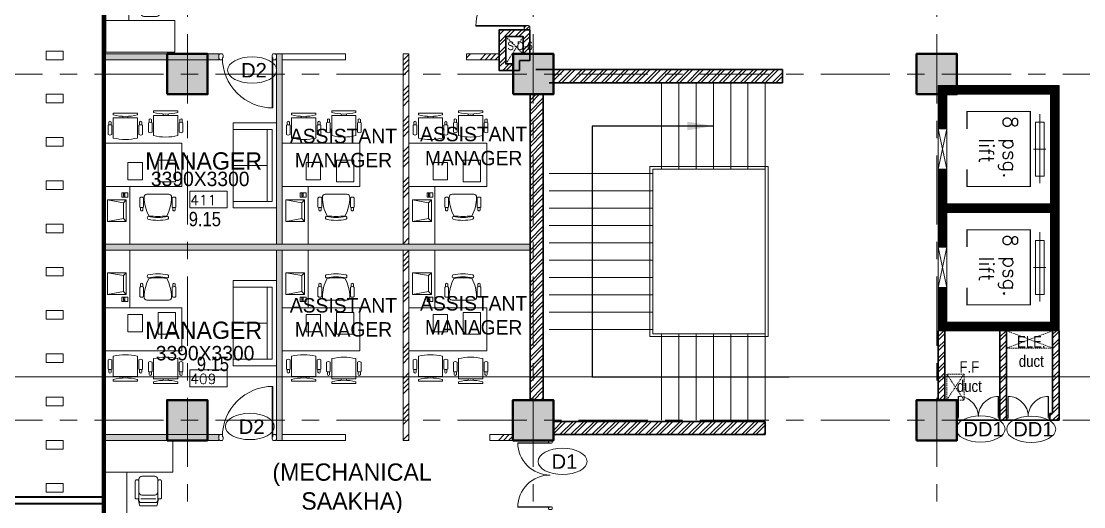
# Model space of a CAD drawing. Header units: millimetres. Extents: x 24487468 to 24959437, y -333213 to 842934.
# Drawn here: x 24725366 to 24743798, y 198241 to 206656 of the extents above; entities that cross this region are included whole.
import ezdxf

# ---------------------------------------------------------------- set-up
doc = ezdxf.new("R2010")
doc.units = ezdxf.units.MM
doc.header["$MEASUREMENT"] = 0
doc.linetypes.add('Centreline', pattern=[21, 12, -3, 3, -3])
doc.linetypes.add('DASHED2', pattern=[0.375, 0.25, -0.125])
doc.layers.get('0').update_dxf_attribs({"lineweight": 5})
for name, color, linetype, lineweight in [('A 0.13 dw', 175, 'Continuous', 5), ('A 0.13furniture', 30, 'Continuous', 0), ('A DW', 27, 'Continuous', 13), ('A-DIM', 155, 'Continuous', 9), ('AA-revised text', 52, 'Continuous', 9), ('AREA', 7, 'Continuous', 5), ('COLUMN', 12, 'Continuous', 40), ('D-DIM', 63, 'Continuous', 15), ('HACTH', 8, 'Continuous', 0), ('hatch', 9, 'Continuous', 0), ('p1 plan grid lck', 6, 'Continuous', 5), ('room number', 99, 'Continuous', 20), ('stair', 231, 'Continuous', 13), ('text', 7, 'Continuous', 15), ('TEXT ROOM', 3, 'Continuous', 15), ('wall', 53, 'Continuous', 15), ('wall 0', 22, 'Continuous', 35), ('Wall1', 37, 'Continuous', 30), ('WALL2', 4, 'Continuous', 15), ('win shutters', 140, 'Continuous', 25)]:
    doc.layers.add(name, color=color, linetype=linetype, lineweight=lineweight)
doc.styles.add('arial', font='times.ttf')
doc.styles.add('ATTR', font='romans.shx', dxfattribs={"width": 0.8, "height": 0.48})
doc.styles.add('LABEL', font='arial.ttf', dxfattribs={"height": 18})
doc.styles.add('ordinary', font='arial.ttf')
doc.styles.add('ROMANS', font='romans__.ttf')
doc.styles.add('sansserif', font='sanss___.ttf')
doc.styles.add('Tahoma', font='technic_.ttf')
doc.dimstyles.new('DIM100', dxfattribs={"dimtxt": 300, "dimasz": 250, "dimexe": 100, "dimexo": 100, "dimgap": 150, "dimtad": 1, "dimdec": 0, "dimrnd": 5, "dimzin": 0, "dimdsep": 46, "dimtxsty": 'ROMANS', "dimblk": 'DOTSMALL', "dimcen": 0.09, "dimclrd": 256, "dimclre": 256, "dimclrt": 7, "dimadec": 0, "dimazin": 0, "dimtfac": 1, "dimtdec": 0, "dimtix": 1, "dimtofl": 0, "dimtmove": 1, "dimatfit": 3, "dimfxl": 100, "dimfxlon": 1, "dimtolj": 1, "dimtzin": 0, "dimarcsym": 0})

# ---------------------------------------------------------------- blocks, each defined once
blk = doc.blocks.new('column 350')
at = {"layer": 'COLUMN', "ltscale": 100}
h = blk.add_hatch(color=256, dxfattribs=at)
h.dxf.hatch_style = 1
h.paths.add_polyline_path([(1327.5, 1037.5), (627.5, 1037.5), (627.5, 337.5), (1327.5, 337.5)])
blk.add_lwpolyline([(627.5, 1037.5), (1327.5, 1037.5), (1327.5, 337.5), (627.5, 337.5)], close=True, dxfattribs=at)
blk = doc.blocks.new('_DotSmall')
at = {"color": 0, "linetype": 'ByBlock', "const_width": 0.5}
blk.add_lwpolyline([(-0.0625, 0, 1), (0.0625, 0, 1)], format="xyb", close=True, dxfattribs=at)
blk = doc.blocks.new('fdfsdf')
at = {"layer": 'D-DIM', "linetype": 'Continuous', "ltscale": 1000, "const_width": 150}
blk.add_lwpolyline([(942, 1688), (1617, 1688), (1617, -262), (-433, -262), (-433, 1688), (242, 1688)], dxfattribs=at)
at = {"layer": 'hatch'}
for p, q in [((1059, 0), (123, 0)), ((591, -107), (591, 109))]:
    blk.add_line(p, q, dxfattribs=at)
at = {"layer": 'WALL2'}
for p, q in [((123, 0), (0, 0)), ((1199, 0), (1059, 0))]:
    blk.add_line(p, q, dxfattribs=at)
at = {"layer": 'WALL2', "linetype": 'Continuous', "ltscale": 1000, "const_width": 20}
blk.add_lwpolyline([(242, 1263), (-58, 1263), (-58, 163), (1242, 163), (1242, 1263), (942, 1263)], dxfattribs=at)
at = {"layer": 'WALL2'}
blk.add_lwpolyline([(1059, -76), (123, -76), (123, 76), (1059, 76)], close=True, dxfattribs=at)
blk = doc.blocks.new('fewe')
at = {"layer": 'A DW', "ltscale": 1000}
for p, q in [((750, 1950), (1450, 2100)), ((750, 2100), (1450, 1950)), ((750, 2100), (1450, 2100)), ((1450, 1950), (750, 1950))]:
    blk.add_line(p, q, dxfattribs=at)
at = {"layer": 'D-DIM', "linetype": 'Continuous', "ltscale": 1000}
for points in [[(750, 1950), (750, 2100), (0, 2100), (0, 0), (2200, 0), (2200, 2100), (1450, 2100), (1450, 1950)], [(750, 1950), (150, 1950), (150, 150), (2050, 150), (2050, 1950), (1450, 1950)]]:
    blk.add_lwpolyline(points, dxfattribs=at)
at = {"layer": 'D-DIM', "linetype": 'Continuous'}
blk.add_blockref('fdfsdf', (508, 337), dxfattribs=at)
at = {"layer": 'AA-revised text', "ltscale": 1000, "insert": (1713, 720), "char_height": 250, "width": 1259.28, "attachment_point": 1, "rotation": 180, "style": 'sansserif'}
blk.add_mtext('\\pi40.354;{\\Fromans|c0;8 psg.\\P\\pi427.26;lift}', dxfattribs=at)
blk = doc.blocks.new('S')
at = {"layer": 'stair', "extrusion": (0, 0, -1), "xscale": -1, "zscale": -1, "rotation": 270.0000000800413}
for p in [(-19800978, -159842), (-19800978, -161892)]:
    blk.add_blockref('fewe', p, dxfattribs=at)
blk = doc.blocks.new('md1')
at = {"layer": 'A 0.13 dw'}
for p, q in [((-924, 1799), (-936, 1799)), ((-936, 1799), (-936, 1748)), ((-936, 1748), (-911, 1736)), ((-924, 1811), (-924, 1799)), ((-848, 1811), (-924, 1811)), ((-911, 1736), (-874, 1736)), ((-874, 1736), (-874, 1748)), ((-874, 1748), (-836, 1748)), ((-874, 1748), (0, 1748)), ((-874, 1736), (0, 1736)), ((-848, 1799), (-848, 1811)), ((-836, 1799), (-848, 1799)), ((-836, 1748), (-836, 1799)), ((-936, 0), (-911, 12)), ((-936, -51), (-936, 0)), ((-911, 12), (-874, 12)), ((-874, 12), (-874, 0)), ((-874, 12), (0, 12)), ((-874, 0), (-836, 0)), ((-874, 0), (0, 0)), ((-836, 0), (-836, -51)), ((-924, -51), (-936, -51)), ((-924, -63), (-924, -51)), ((-848, -63), (-924, -63)), ((-836, -51), (-848, -51)), ((-848, -51), (-848, -63))]:
    blk.add_line(p, q, dxfattribs=at)
for points in [[(0, 1748), (0, 1748, -0.414214), (-874, 874)], [(0, 0), (0, 0, 0.414214), (-874, 874)]]:
    blk.add_lwpolyline(points, format="xyb", dxfattribs=at)
blk = doc.blocks.new('Door1000-flat-3')
at = {"layer": 'A 0.13 dw'}
for p, q in [((-38, 0), (-38, -12)), ((38, 0), (-38, 0)), ((-38, -12), (-50, -12)), ((-50, -12), (-50, -63)), ((-50, -63), (-25, -75)), ((-25, -75), (12, -75)), ((12, -75), (12, -63)), ((12, -63), (50, -63)), ((38, -12), (38, 0)), ((50, -12), (38, -12)), ((50, -63), (50, -12)), ((-50, -937), (-25, -925)), ((-50, -988), (-50, -937)), ((-38, -988), (-50, -988)), ((-38, -1000), (-38, -988)), ((38, -1000), (-38, -1000)), ((-25, -925), (12, -925)), ((12, -925), (12, -937)), ((12, -925), (886, -925)), ((12, -937), (50, -937)), ((12, -937), (886, -937)), ((50, -988), (38, -988)), ((38, -988), (38, -1000)), ((50, -937), (50, -988))]:
    blk.add_line(p, q, dxfattribs=at)
blk.add_lwpolyline([(886, -937), (886, -937, 0.414214), (12, -63)], format="xyb", dxfattribs=at)
blk = doc.blocks.new('tt1')
at = {"layer": 'A 0.13furniture'}
for p, q in [((-1136, 904), (-1136, 641)), ((-1078, 902), (-1078, 639)), ((-1012, 901), (-1012, 640))]:
    blk.add_line(p, q, dxfattribs=at)
for points in [[(0, 0), (-552, 0), (-552, 1198), (0, 1198)], [(-552, 0), (-1502, 0), (-1502, 400), (-552, 400)], [(-1450, 400), (-1474, 400), (-1474, 422), (-1450, 422)]]:
    blk.add_lwpolyline(points, close=True, dxfattribs=at)
for points in [[(-993, 934), (-706, 934, 0.414214), (-686, 953), (-686, 979, 0.414214), (-706, 999), (-993, 999, 0.414214), (-1012, 979), (-1012, 953, 0.414214)], [(-673, 934), (-895, 934, 0.414214), (-947, 881), (-947, 660, 0.414214), (-895, 607), (-673, 607, 0.414214), (-621, 660), (-621, 881, 0.414214)], [(-993, 607), (-706, 607, -0.414214), (-686, 588), (-686, 562, -0.414214), (-706, 542), (-993, 542, -0.414214), (-1012, 562), (-1012, 588, -0.414214)]]:
    blk.add_lwpolyline(points, format="xyb", close=True, dxfattribs=at)
for centre, radius, start, end in [((-1117, 904), 19.6, 110.5247, 180), ((-1022, 650), 290, 87.2024, 110.5247), ((-1008, 832), 106, 88.5058, 125.6622), ((-1058, 902), 19.6, 125.6622, 180), ((-1117, 637), 19.6, 180, 249.4753), ((-1022, 891), 290, 249.4753, 272.7976), ((-1058, 639), 19.6, 180, 234.3378), ((-1008, 709), 106, 234.3378, 271.4942)]:
    blk.add_arc(centre, radius, start, end, dxfattribs=at)
blk = doc.blocks.new('Production Armchair 1-flat-3-flat-1')
at = {"layer": 'A 0.13furniture'}
for p, q in [((175, 302), (224, 302)), ((175, 262), (225, 262)), ((231, 315), (393, 315)), ((231, 250), (393, 250)), ((454, 189), (454, -188)), ((175, -261), (225, -261)), ((175, -300), (224, -300)), ((231, -248), (393, -248)), ((231, -313), (393, -313))]:
    blk.add_line(p, q, dxfattribs=at)
for centre, radius, start, end in [((44, 156), 30.3, 34.2916, 145.7084), ((402, -433), 672, 89.8784, 119.0931), ((185, 282), 21.8, 114.8953, 245.3358), ((284, 282), 62.8, 148.9511, 211.0489), ((340, 282), 62.8, 328.9511, 31.0489), ((405, 190), 48.9, 359.252, 92.1864), ((804, 0), 804, 167.6021, 192.3979), ((854, 0), 804, 167.6021, 192.3979), ((1965, 0), 1896, 175.3453, 184.606), ((44, -156), 30.3, 214.2902, 325.7098), ((402, 435), 672, 240.894, 270.1219), ((185, -280), 21.8, 114.6645, 245.1044), ((284, -281), 62.8, 148.9511, 211.0489), ((340, -281), 62.8, 328.9511, 31.0489), ((405, -188), 48.9, 267.8132, 0.748)]:
    blk.add_arc(centre, radius, start, end, dxfattribs=at)
at = {"layer": 'A 0.13furniture', "style": 'ATTR', "text_generation_flag": 4, "width": 0.8, "flags": 9}
blk.add_attdef('ESTCODE', (0, 0), '', height=0.126, rotation=270, dxfattribs=at)
blk = doc.blocks.new('Executive Armchair 1-flat-5-flat-1')
at = {"layer": 'A 0.13furniture'}
for p, q in [((-80.00175, 209.8875), (-430.05475, 209.8875)), ((-207.9205, 299.7425), (-369.9195, 299.7425)), ((-207.9205, 234.94), (-369.9195, 234.94)), ((-152.609, 286.8125), (-201.71775, 286.7925)), ((-152.68875, 247.275), (-200.6105, 247.28)), ((-80.00175, -209.89), (-80.00175, 209.8875)), ((0, 210), (-30.0025, 210)), ((0, 210), (0, -210)), ((-53.85975, 45), (-80.00175, 45)), ((-80.00175, -45), (-53.8405, -45)), ((-80.00175, -209.89), (-430.001, -209.89)), ((-207.9205, -234.9425), (-369.9195, -234.9425)), ((-207.9205, -299.745), (-369.9195, -299.745)), ((-152.609, -286.815), (-201.71775, -286.795)), ((-152.68875, -247.2775), (-200.6105, -247.2825)), ((0, -210), (-30.0025, -210))]:
    blk.add_line(p, q, dxfattribs=at)
for centre, radius, start, end in [((439.44675, 0.11), 894.44925, 166.435999999, 193.5788), ((-316.09875, 267.3425), 62.82115, 148.951400001, 211.048700002), ((-261.74125, 267.3425), 62.82123, 328.951400001, 31.04859), ((-161.7745, 267.0625), 21.77348, 294.664000001, 65.104889999), ((839.5795, 0), 894.58, 166.423299999, 193.576700001), ((-316.099, -267.3425), 62.821, 148.951299998, 211.048700002), ((-261.741, -267.3425), 62.821, 328.951299998, 31.04867), ((-161.7745, -267.065), 21.77342, 294.894900003, 65.336150001)]:
    blk.add_arc(centre, radius, start, end, dxfattribs=at)
at = {"layer": 'A 0.13furniture', "style": 'ATTR', "text_generation_flag": 4, "width": 0.8, "flags": 9}
blk.add_attdef('ESTCODE', (0, 0), '', height=0.1199, rotation=90, dxfattribs=at)
blk = doc.blocks.new('Executive Armchair 1-flat-6-flat-1')
at = {"layer": 'A 0.13furniture'}
for p, q in [((-80.00175, 209.8875), (-430.05475, 209.8875)), ((-207.9205, 299.7425), (-369.9195, 299.7425)), ((-207.9205, 234.94), (-369.9195, 234.94)), ((-152.609, 286.8125), (-201.71775, 286.7925)), ((-152.68875, 247.275), (-200.6105, 247.28)), ((-80.00175, -209.89), (-80.00175, 209.8875)), ((0, 210), (-30.0025, 210)), ((0, 210), (0, -210)), ((-53.85975, 45), (-80.00175, 45)), ((-80.00175, -45), (-53.8405, -45)), ((-80.00175, -209.89), (-430.001, -209.89)), ((-207.9205, -234.9425), (-369.9195, -234.9425)), ((-207.9205, -299.745), (-369.9195, -299.745)), ((-152.609, -286.815), (-201.71775, -286.795)), ((-152.68875, -247.2775), (-200.6105, -247.2825)), ((0, -210), (-30.0025, -210))]:
    blk.add_line(p, q, dxfattribs=at)
for centre, radius, start, end in [((439.44675, 0.11), 894.44925, 166.435999999, 193.5788), ((-316.09875, 267.3425), 62.82115, 148.951400001, 211.048700002), ((-261.74125, 267.3425), 62.82123, 328.951400001, 31.04859), ((-161.7745, 267.0625), 21.77348, 294.664000001, 65.104889999), ((839.5795, 0), 894.58, 166.423299999, 193.576700001), ((-316.099, -267.3425), 62.821, 148.951299998, 211.048700002), ((-261.741, -267.3425), 62.821, 328.951299998, 31.04867), ((-161.7745, -267.065), 21.77342, 294.894900003, 65.336150001)]:
    blk.add_arc(centre, radius, start, end, dxfattribs=at)
at = {"layer": 'A 0.13furniture', "style": 'ATTR', "text_generation_flag": 4, "width": 0.8, "flags": 9}
blk.add_attdef('ESTCODE', (0, 0), '', height=0.1199, rotation=90, dxfattribs=at)
blk = doc.blocks.new('ASD-flat-1-flat-1')
at = {"layer": 'A 0.13furniture'}
for p, q in [((552383, -73628), (551383, -73628)), ((551383, -73628), (551383, -74078)), ((551777, -74017), (551777, -73692)), ((551827, -73967), (551777, -73692)), ((551777, -73692), (552152, -73692)), ((552152, -73692), (552102, -73967)), ((552152, -73692), (552152, -74017)), ((551383, -74078), (552383, -74078)), ((551777, -74017), (551827, -73967)), ((552152, -74017), (551777, -74017)), ((552102, -73967), (551827, -73967)), ((552102, -73967), (552152, -74017)), ((552202, -73942), (552202, -74042)), ((552277, -73942), (552202, -73942)), ((552202, -74042), (552277, -74042)), ((552214, -73967), (552214, -73992)), ((552264, -73967), (552214, -73967)), ((552214, -73992), (552264, -73992)), ((552239, -73967), (552239, -73992)), ((552264, -73992), (552264, -73967)), ((552277, -74042), (552277, -73942))]:
    blk.add_line(p, q, dxfattribs=at)
for points in [[(553133, -73628), (553133, -74978), (552383, -74978), (552383, -73628)], [(552801, -74296), (552501, -74296), (552501, -74046), (552801, -74046)], [(552839, -74871), (552464, -74871), (552464, -74571), (552839, -74571)]]:
    blk.add_lwpolyline(points, close=True, dxfattribs=at)
for name, p in [('Executive Armchair 1-flat-6-flat-1', (553655, -74001)), ('Production Armchair 1-flat-3-flat-1', (551797, -74565)), ('Executive Armchair 1-flat-5-flat-1', (553696, -74699))]:
    blk.add_blockref(name, p, dxfattribs=at)
at = {"layer": 'A 0.13furniture', "style": 'ATTR', "width": 0.8, "flags": 9}
blk.add_attdef('ESTCODE', (551777, -73692), '', height=0.00147, dxfattribs=at)
blk = doc.blocks.new('SEC')
at = {"layer": 'HACTH', "ltscale": 100}
for points in [[(-25663, 0), (-60348, 0), (-60348, 3449), (-59923, 2854)], [(-34685, 0), (0, 0), (0, 3449), (-425, 2854)]]:
    blk.add_lwpolyline(points, dxfattribs=at)
blk = doc.blocks.new('*U36')
at = {"layer": 'room number'}
blk.add_lwpolyline([(46, 40), (46, 240), (491, 240), (491, 40)], close=True, dxfattribs=at)
at = {"layer": 'room number', "style": 'ROMANS'}
blk.add_attdef('ROOM_NUM', (53, 73), '', height=120, dxfattribs=at)
blk = doc.blocks.new('s11')
at = {"layer": 'A 0.13furniture'}
for p, q in [((-1363, 675), (-1363, 0)), ((-113, 675), (-1363, 675)), ((-1363, 587), (-1363, 0)), ((-113, 587), (-1363, 587)), ((-738, 587), (-738, 0)), ((-113, 0), (-113, 675))]:
    blk.add_line(p, q, dxfattribs=at)
blk.add_lwpolyline([(0, 0), (0, 750), (-1475, 750), (-1475, 0)], close=True, dxfattribs=at)
at = {"layer": 'A 0.13furniture', "style": 'ATTR', "text_generation_flag": 4, "width": 0.8, "flags": 9}
blk.add_attdef('ESTCODE', (0, 750), '', height=0.42, rotation=180, dxfattribs=at)

msp = doc.modelspace()

# ---------------------------------------------------------------- hatches: boundary and pattern name
at = {"layer": 'hatch', "ltscale": 100}
h = msp.add_hatch(dxfattribs=at)
h.set_pattern_fill('ANSI36', color=256, scale=350)
h.paths.add_polyline_path([(24731799.7, 218560.3), (24731699.7, 218560.3), (24731699.7, 211490.5), (24731699.7, 207890.5), (24734679.2, 207890), (24734679.2, 207990.6), (24731799.7, 207990.5), (24731799.7, 211490.5), (24731799.7, 214890.5), (24733708.2, 214890.5), (24733708.2, 214990.5), (24731799.7, 214990.5)])
h.paths.add_polyline_path([(24730699.6, 214990.5), (24728128.2, 214990.5), (24728128.2, 214890.5), (24730699.6, 214890.5)])
h.paths.add_polyline_path([(24729892.3, 206090.5), (24729792.3, 206090.5), (24729792.3, 202790.6), (24729892.3, 202790.6)])
h.paths.add_polyline_path([(24727897.2, 206090.5), (24726811.5, 206090.5), (24726811.6, 205990.5), (24727897.2, 205990.5)])
h.paths.add_polyline_path([(24728792.3, 206090.5), (24728597.2, 206090.5), (24728597.2, 205990.5), (24728792.3, 205990.5)])
h.paths.add_polyline_path([(24734192.7, 202790.6), (24726812.3, 202790.6), (24726812.3, 202690.6), (24734192.7, 202690.6)])
h.paths.add_polyline_path([(24729892.3, 202690.6), (24729792.3, 202690.6), (24729792.3, 199390.5), (24729892.3, 199390.5)])
h.paths.add_polyline_path([(24728792.3, 199490.5), (24728596.6, 199490.5), (24728596.6, 199390.5), (24728792.3, 199390.5)])
h.paths.add_polyline_path([(24727896.6, 199490.5), (24726813, 199490.5), (24726813, 199390.5), (24727896.6, 199390.5)])
h.paths.add_polyline_path([(24730218.3, 194090.6), (24728596.1, 194090.5), (24728596.1, 193990.5), (24730218.3, 193990.6)])
h.paths.add_polyline_path([(24727896.1, 194090.4), (24726814.1, 194090.3), (24726814.1, 193990.3), (24727896.1, 193990.4)])
h = msp.add_hatch(dxfattribs=at)
h.set_pattern_fill('ANSI32', color=256, scale=350)
h.set_pattern_definition([(45, (24733922.18, 206190.5), (-92.808, 92.808), []), (45, (24733984.05, 206190.5), (-92.808, 92.808), [])])
h.paths.add_polyline_path([(24734188.1, 206505.5), (24734100.5, 206505.5), (24734100.5, 206505.5), (24734176.5, 206505.5), (24734176.5, 206517.5), (24734188.5, 206517.5), (24734188.5, 206568.5), (24734163.5, 206580.5), (24734126.5, 206580.5), (24734126.5, 206568.5), (24734088.5, 206568.5), (24734088.5, 206517.5), (24734100.5, 206517.5), (24734100.5, 206505.5), (24734176.5, 206505.5), (24734176.5, 206505.5), (24734100.5, 206505.5), (24733655.9, 206505.5), (24733657.4, 205800.5), (24733897.2, 205800.5), (24733897.2, 205915.5), (24733772.2, 205915.5), (24733771.1, 206390.5), (24734073.1, 206390.5), (24734073.1, 206090.5), (24734188.1, 206090.5)])
h = msp.add_hatch(dxfattribs=at)
h.set_pattern_fill('ANSI34', color=256, scale=500)
h.set_pattern_definition([(45, (24732041.97, 204440.55), (-265.165, 265.165), []), (45, (24732130.36, 204440.55), (-265.165, 265.165), []), (45, (24732218.75, 204440.55), (-265.165, 265.165), []), (45, (24732307.13, 204440.55), (-265.165, 265.165), [])])
h.paths.add_polyline_path([(24732092, 206090.5), (24731992, 206090.5), (24731992, 202790.6), (24732092, 202790.6)])
h = msp.add_hatch(dxfattribs=at)
h.set_pattern_fill('ANSI34', color=256, scale=500)
h.set_pattern_definition([(45, (24733374.5, 206040.5), (-265.17, 265.17), []), (45, (24733462.88, 206040.5), (-265.17, 265.17), []), (45, (24733551.27, 206040.5), (-265.17, 265.17), []), (45, (24733639.65, 206040.5), (-265.17, 265.17), [])])
h.paths.add_polyline_path([(24733656.8, 206090.5), (24733092, 206090.5), (24733092, 205990.5), (24733657, 205990.5)])
h = msp.add_hatch(dxfattribs=at)
h.set_pattern_fill('ANSI32', color=256, scale=350)
h.paths.add_polyline_path([(24738572.7, 205820.6), (24734597.2, 205820.5), (24734597.2, 205590.5), (24738572.7, 205590.6)])
h = msp.add_hatch(dxfattribs=at)
h.set_pattern_fill('ANSI32', color=256, scale=350)
h.paths.add_polyline_path([(24734422.7, 205390.5), (24734192.7, 205390.5), (24734192.7, 200090.5), (24734422.7, 200090.5)])
h = msp.add_hatch(dxfattribs=at)
h.set_pattern_fill('ANSI34', color=256, scale=500)
h.set_pattern_definition([(45, (24732041.97, 201040.55), (-265.165, 265.165), []), (45, (24732130.36, 201040.55), (-265.165, 265.165), []), (45, (24732218.75, 201040.55), (-265.165, 265.165), []), (45, (24732307.13, 201040.55), (-265.165, 265.165), [])])
h.paths.add_polyline_path([(24732092, 200490.5), (24731992, 200490.5), (24731992, 199390.5), (24732092, 199390.5)])
h.paths.add_polyline_path([(24732092, 202690.6), (24731992, 202690.6), (24731992, 200490.5), (24732092, 200490.5)])
h = msp.add_hatch(dxfattribs=at)
h.set_pattern_fill('ANSI32', color=256, scale=350)
h.set_pattern_definition([(45, (24741328.09, 200690.5), (-92.808, 92.808), []), (45, (24741389.96, 200690.5), (-92.808, 92.808), [])])
h.paths.add_polyline_path([(24741385.6, 201290.5), (24741270.6, 201290.5), (24741270.6, 200090.5), (24741385.6, 200090.5)])
h = msp.add_hatch(dxfattribs=at)
h.set_pattern_fill('ANSI32', color=256, scale=350)
h.set_pattern_definition([(45, (24742417.04, 200515.5), (-92.808, 92.808), []), (45, (24742478.91, 200515.5), (-92.808, 92.808), [])])
h.paths.add_polyline_path([(24742459.5, 201290.5), (24742344.5, 201290.5), (24742344.5, 199813.2), (24742344.5, 199813.2), (24742344.5, 199782.8), (24742344.5, 199740.5), (24742459.5, 199740.5), (24742459.5, 199813.2), (24742459.5, 199813.2), (24742459.5, 199782.8), (24742464.3, 199782.8), (24742464.3, 199778), (24742484.8, 199778), (24742489.6, 199788), (24742489.6, 199802.8), (24742484.7, 199802.8), (24742484.7, 199818), (24742464.3, 199818), (24742464.3, 199813.2), (24742459.5, 199813.2), (24742459.5, 199782.8), (24742459.5, 199782.8), (24742459.5, 199813.2)])
h = msp.add_hatch(dxfattribs=at)
h.set_pattern_fill('ANSI32', color=256, scale=350)
h.set_pattern_definition([(45, (24743290.06, 200515.5), (-92.808, 92.808), []), (45, (24743351.93, 200515.5), (-92.808, 92.808), [])])
h.paths.add_polyline_path([(24743370.6, 201290.5), (24743255.6, 201290.5), (24743255.6, 199855.5), (24743209.5, 199855.5), (24743209.5, 199813.2), (24743209.5, 199813.2), (24743209.5, 199782.8), (24743209.5, 199740.5), (24743370.6, 199740.5)])
h = msp.add_hatch(dxfattribs=at)
h.set_pattern_fill('ANSI32', color=256, scale=350)
h.paths.add_polyline_path([(24738272.7, 199720.5), (24734596.6, 199720.5), (24734596.6, 199490.5), (24738272.7, 199490.5)])
h = msp.add_hatch(dxfattribs=at)
h.set_pattern_fill('ANSI34', color=256, scale=500)
h.set_pattern_definition([(45, (24733694.3, 199440.5), (-265.17, 265.17), []), (45, (24733782.7, 199440.5), (-265.17, 265.17), []), (45, (24733871.1, 199440.5), (-265.17, 265.17), []), (45, (24733959.47, 199440.5), (-265.17, 265.17), [])])
h.paths.add_polyline_path([(24733896.6, 199490.5), (24733492, 199490.5), (24733492, 199390.5), (24733896.6, 199390.5)])

# ---------------------------------------------------------------- linework, layer by layer
at = {"layer": 'A-DIM', "ltscale": 100}
for p, q in [((24736472.7, 204090.5), (24736472.7, 205590.5)), ((24736772.7, 204090.5), (24736772.7, 205590.5)), ((24737072.7, 204090.5), (24737072.7, 205590.5)), ((24737372.7, 204090.5), (24737372.7, 205590.5)), ((24737672.7, 204090.5), (24737672.7, 205590.5)), ((24737972.7, 204090.5), (24737972.7, 205590.5)), ((24738272.7, 204090.5), (24738272.7, 205590.5)), ((24736322.7, 204090.5), (24738272.7, 204090.5)), ((24736322.7, 204015.5), (24734522.7, 204015.5)), ((24736322.7, 203715.5), (24734522.7, 203715.5)), ((24736322.7, 203415.5), (24734522.7, 203415.5)), ((24736322.7, 203115.5), (24734522.7, 203115.5)), ((24736322.7, 202815.5), (24734522.7, 202815.5)), ((24736322.7, 202515.5), (24734522.7, 202515.5)), ((24736322.7, 202215.5), (24734522.7, 202215.5)), ((24736322.7, 201915.5), (24734522.7, 201915.5)), ((24736322.7, 201615.5), (24734522.7, 201615.5)), ((24736322.7, 201315.5), (24734522.7, 201315.5)), ((24736472.7, 201240.5), (24736472.7, 199740.5)), ((24736772.7, 201240.5), (24736772.7, 199740.5)), ((24737072.7, 201240.5), (24737072.7, 199740.5)), ((24737372.7, 201240.5), (24737372.7, 199740.5)), ((24737672.7, 201240.5), (24737672.7, 199740.5)), ((24737972.7, 201240.5), (24737972.7, 199740.5)), ((24738272.7, 201240.5), (24738272.7, 199740.5)), ((24735272.7, 200485), (24738686.1, 200485))]:
    msp.add_line(p, q, dxfattribs=at)
for points in [[(24738322.7, 201190.5), (24736272.7, 201190.5), (24736272.7, 204140.5), (24738322.7, 204140.5)], [(24738272.7, 201240.5), (24736322.7, 201240.5), (24736322.7, 204090.5), (24738272.7, 204090.5)]]:
    msp.add_lwpolyline(points, close=True, dxfattribs=at)
at = {"layer": 'HACTH', "linetype": 'DASHED2', "ltscale": 100}
for p, q in [((24733771.1, 206390.5), (24734073.1, 206090.5)), ((24733772.2, 205915.5), (24734073.1, 206390.5)), ((24742459.5, 201290.5), (24743255.6, 200990.5)), ((24742459.5, 200990.5), (24743255.6, 201290.5)), ((24742459.5, 200990.5), (24743255.6, 200990.5)), ((24741720.6, 200090.5), (24741420.6, 200540.5)), ((24741420.6, 200090.5), (24741720.6, 200540.5)), ((24741720.6, 200540.5), (24741420.6, 200540.5)), ((24741420.6, 200540.5), (24741420.6, 200090.5)), ((24741720.6, 200540.5), (24741720.6, 200090.5)), ((24741420.6, 200090.5), (24741720.6, 200090.5))]:
    msp.add_line(p, q, dxfattribs=at)
at = {"layer": 'hatch', "ltscale": 100}
msp.add_line((24741270.6, 201290.5), (24743370.6, 201290.5), dxfattribs=at)
at = {"layer": 'p1 plan grid lck', "linetype": 'Centreline', "ltscale": 100}
for p, q in [((24728247.7, 223231), (24728247.7, 176384)), ((24734247.7, 223231), (24734247.7, 176384)), ((24741247.7, 223231), (24741247.7, 176384)), ((24709836.3, 205740.5), (24762026.1, 205740.5)), ((24709835.8, 199740.5), (24762025.5, 199740.5))]:
    msp.add_line(p, q, dxfattribs=at)
at = {"layer": 'text', "ltscale": 100}
for centre in [(24729371.5, 205810.6), (24729331.5, 199631.5), (24742008.4, 199587.9), (24742885.9, 199583.6), (24734757.7, 199026.4)]:
    msp.add_ellipse(centre, major_axis=(-424.8, 0), ratio=0.5372842, dxfattribs=at)
at = {"layer": 'wall', "ltscale": 100}
for points in [[(24725796.1, 206140.5), (24726096.1, 206140.5), (24726096.1, 205990.5), (24725796.1, 205990.5)], [(24725796.1, 205390.5), (24726096.1, 205390.5), (24726096.1, 205240.5), (24725796.1, 205240.5)], [(24725796.1, 204640.5), (24726096.1, 204640.5), (24726096.1, 204490.5), (24725796.1, 204490.5)], [(24725796.1, 203890.5), (24726096.1, 203890.5), (24726096.1, 203740.5), (24725796.1, 203740.5)], [(24725796.1, 203140.5), (24726096.1, 203140.5), (24726096.1, 202990.5), (24725796.1, 202990.5)], [(24725796.1, 202390.5), (24726096.1, 202390.5), (24726096.1, 202240.5), (24725796.1, 202240.5)], [(24725796.1, 201640.5), (24726096.1, 201640.5), (24726096.1, 201490.5), (24725796.1, 201490.5)], [(24725796.1, 200890.5), (24726096.1, 200890.5), (24726096.1, 200740.5), (24725796.1, 200740.5)], [(24725796.1, 200140.5), (24726096.1, 200140.5), (24726096.1, 199990.5), (24725796.1, 199990.5)], [(24725796.1, 199390.5), (24726096.1, 199390.5), (24726096.1, 199240.5), (24725796.1, 199240.5)], [(24725796.1, 198640.5), (24726096.1, 198640.5), (24726096.1, 198490.5), (24725796.1, 198490.5)]]:
    msp.add_lwpolyline(points, close=True, dxfattribs=at)
at = {"layer": 'wall 0', "ltscale": 100}
for p, q in [((24726813.2, 198405.5), (24712195, 198405.5)), ((24726813.2, 198290.5), (24712080, 198290.5))]:
    msp.add_line(p, q, dxfattribs=at)
at = {"layer": 'Wall1', "ltscale": 100}
for p, q in [((24726810.5, 210940.5), (24726815.1, 189640.5)), ((24734292.7, 205820.5), (24738572.7, 205820.6)), ((24738572.7, 205590.6), (24738572.7, 205820.6)), ((24734522.7, 205590.5), (24738572.7, 205590.6)), ((24734192.7, 200090.5), (24734192.7, 205390.5)), ((24734422.7, 200090.5), (24734422.7, 205390.5)), ((24741270.6, 201290.5), (24741270.6, 200090.5)), ((24741385.6, 201290.5), (24741385.6, 200090.5)), ((24742344.5, 201290.5), (24742344.5, 199740.5)), ((24742459.5, 201290.5), (24742459.5, 199740.5)), ((24743255.6, 201290.5), (24743255.6, 199855.5)), ((24743370.6, 201290.5), (24743370.6, 199740.5)), ((24743209.5, 199855.5), (24743255.6, 199855.5)), ((24743209.5, 199855.5), (24743209.5, 199740.5)), ((24738272.7, 199720.5), (24734596.6, 199720.5)), ((24738272.7, 199720.5), (24738272.7, 199490.5)), ((24741594.5, 199740.5), (24743370.6, 199740.5)), ((24738272.7, 199490.5), (24734596.6, 199490.5))]:
    msp.add_line(p, q, dxfattribs=at)
msp.add_lwpolyline([(24734012.2, 205800.5), (24734012.2, 205975.5), (24734188.1, 205975.5), (24734188.1, 206505.5), (24733655.9, 206505.5), (24733657.4, 205800.5)], close=True, dxfattribs=at)
msp.add_lwpolyline([(24733897.2, 205915.5), (24733897.2, 206090.5), (24734073.1, 206090.5), (24734073.1, 206390.5), (24733771.1, 206390.5), (24733772.2, 205915.5), (24733897.2, 205915.5)], dxfattribs=at)
at = {"layer": 'WALL2', "ltscale": 100}
for p, q in [((24728792.3, 206090.5), (24726800.1, 206090.5)), ((24728792.3, 205990.5), (24728792.3, 206090.5)), ((24730992, 206090.5), (24729792.3, 206090.5)), ((24729792.3, 206090.5), (24729792.3, 202790.6)), ((24729892.3, 206090.5), (24729892.3, 202790.6)), ((24730992, 206090.5), (24730992, 205990.5)), ((24732092, 206090.5), (24731992, 206090.5)), ((24731992, 206090.5), (24731992, 202790.6)), ((24732092, 206090.5), (24732092, 202790.6)), ((24733656.8, 206090.5), (24733092, 206090.5)), ((24733092, 206090.5), (24733092, 205990.5)), ((24728792.3, 205990.5), (24726800.1, 205990.5)), ((24730992, 205990.5), (24729892.3, 205990.5)), ((24733657, 205990.5), (24733092, 205990.5)), ((24726800.1, 202790.6), (24734192.7, 202790.6)), ((24726800.1, 202690.6), (24734192.7, 202690.6)), ((24729792.3, 199390.5), (24729792.3, 202690.6)), ((24729892.3, 199390.5), (24729892.3, 202690.6)), ((24731992, 199390.5), (24731992, 202690.6)), ((24732092, 199390.5), (24732092, 202690.6)), ((24728792.3, 199490.5), (24726800.1, 199490.5)), ((24728792.3, 199390.5), (24728792.3, 199490.5)), ((24729892.3, 199490.5), (24730992, 199490.5)), ((24730992, 199390.5), (24730992, 199490.5)), ((24733492, 199490.5), (24733896.6, 199490.5)), ((24733492, 199390.5), (24733492, 199490.5)), ((24728792.3, 199390.5), (24726800.1, 199390.5)), ((24729792.3, 199390.5), (24729892.3, 199390.5)), ((24729892.3, 199390.5), (24730992, 199390.5)), ((24731992, 199390.5), (24732092, 199390.5)), ((24733492, 199390.5), (24733896.6, 199390.5))]:
    msp.add_line(p, q, dxfattribs=at)
at = {"layer": 'win shutters', "ltscale": 100, "const_width": 75}
msp.add_lwpolyline([(24726800.1, 189640.5), (24726800, 212290.5)], dxfattribs=at)

# ---------------------------------------------------------------- block references
at = {"layer": 'A 0.13 dw', "xscale": -1}
msp.add_blockref('Door1000-flat-3', (24734138.3, 207505.5), dxfattribs=at)
at = {"layer": 'A 0.13 dw', "xscale": -1, "rotation": 90}
msp.add_blockref('Door1000-flat-3', (24728792.3, 206040.2), dxfattribs=at)
at = {"layer": 'A 0.13 dw', "rotation": 90.00000000000001}
msp.add_blockref('Door1000-flat-3', (24728792.3, 199440.5), dxfattribs=at)
at = {"layer": 'A 0.13furniture', "rotation": 90.00000000000001}
for p in [(24653171.6, -348592.5), (24656263.8, -348592.5), (24658463.5, -348592.5)]:
    msp.add_blockref('ASD-flat-1-flat-1', p, dxfattribs=at)
at = {"layer": 'A 0.13furniture', "xscale": -1, "rotation": 90}
for p in [(24653171.6, 754073.7), (24656263.8, 754073.7), (24658463.5, 754073.7)]:
    msp.add_blockref('ASD-flat-1-flat-1', p, dxfattribs=at)
at = {"layer": 'A-DIM'}
msp.add_blockref('S', (4942394.2, 363183), dxfattribs=at)
at = {"layer": 'COLUMN', "rotation": 89.99999999994951}
for p in [(24728934.7, 204763), (24734934.7, 204763), (24741934.7, 204763), (24728934.1, 198763), (24734934.1, 198763), (24741934.1, 198763)]:
    msp.add_blockref('column 350', p, dxfattribs=at)
at = {"layer": 'HACTH'}
msp.add_blockref('SEC', (24765467.8, 200490.5), dxfattribs=at)
at = {"layer": 'room number', "xscale": 1.456692913385827, "yscale": 1.456692913385827, "zscale": 0.984251968503937}
for p, values in [((24728222.4, 203363.2), {'ROOM_NUM': '411'}), ((24728222.4, 200262), {'ROOM_NUM': '409'})]:
    msp.add_blockref('*U36', p, dxfattribs=at).add_auto_attribs(values)
at = {"layer": 'WALL2', "rotation": 270}
for name, p in [('tt1', (24726834.6, 206118.6)), ('s11', (24729042.3, 200685.6))]:
    msp.add_blockref(name, p, dxfattribs=at)
at = {"layer": 'WALL2', "xscale": -1, "rotation": 270}
for name, p in [('s11', (24729042.3, 204895.6)), ('tt1', (24726800.1, 199390.5))]:
    msp.add_blockref(name, p, dxfattribs=at)
at = {"layer": 'WALL2'}
for p, xscale, yscale, zscale, rotation in [((24742319.4, 200152.6), 0.4001994771859112, 0.4001994771859112, 0.4001994771859112, 89.99999999999999), ((24742484.7, 200152.6), -0.4001994771859112, 0.4001994771859112, 0.4001994771859112, 270), ((24733979.3, 199350.2), 0.6403191634977956, 0.6403191634977956, 0.6403191634977956, 180)]:
    msp.add_blockref('md1', p, dxfattribs=dict(at, xscale=xscale, yscale=yscale, zscale=zscale, rotation=rotation))

# ---------------------------------------------------------------- texts
at = {"layer": 'AREA', "char_height": 250, "width": 506.963, "attachment_point": 1, "style": 'Tahoma'}
for insert in [(24728272.6, 203352.5), (24728412.1, 200841)]:
    msp.add_mtext('9.15', dxfattribs=dict(at, insert=insert))
at = {"layer": 'text', "width": 4499.814, "attachment_point": 2, "style": 'LABEL'}
for s, insert, char_height in [('\\pi-450,l600,t600;{\\fTechnic|b0|i0|c2|p2;S.D-6}', (24733943.3, 206305.7), 150), ('\\pi-600,l800,t800;{\\fTechnic|b0|i0|c2|p2;ELE.\\Pduct}', (24742787.7, 201197.6), 200), ('\\pi-600,l800,t800;{\\fTechnic|b0|i0|c2|p2;F.F\\Pduct}', (24741712.9, 200763.8), 200)]:
    msp.add_mtext(s, dxfattribs=dict(at, insert=insert, char_height=char_height))
at = {"layer": 'text', "ltscale": 100, "char_height": 200, "attachment_point": 1, "style": 'ordinary'}
for s, insert in [('{\\H1.25x;D2}', (24729179.7, 205932.3)), ('{\\H1.25x;D2}', (24729139.7, 199753.2)), ('{\\H1.25x;DD1}', (24741710.3, 199709.6)), ('{\\H1.25x;DD1}', (24742575.4, 199709.6)), ('{\\H1.25x;D1}', (24734565.8, 199148.1))]:
    msp.add_mtext_dynamic_manual_height_columns(s, width=373.513, gutter_width=15, heights=[0], dxfattribs=dict(at, insert=insert))
at = {"layer": 'TEXT ROOM', "char_height": 300, "width": 3012.597, "attachment_point": 5, "style": 'arial'}
for s, insert in [('{\\fNirmala UI|b0|i0|c0|p34;\\H0.83333x;ASSISTANT MANAGER}', (24730954.6, 204456.7)), ('{\\fNirmala UI|b0|i0|c0|p34;\\H0.83333x;ASSISTANT MANAGER}', (24733214, 204491.7)), ('\\pt3300;{\\fNirmala UI|b0|i0|c0|p34;MANAGER}', (24728529.2, 204232.6)), ('{\\fNirmala UI|b0|i0|c0|p34;\\P\\H0.83333x;3390X3300}', (24728470.5, 204171.9)), ('{\\fNirmala UI|b0|i0|c0|p34;\\H0.83333x;ASSISTANT MANAGER}', (24730954.6, 201521.8)), ('{\\fNirmala UI|b0|i0|c0|p34;\\H0.83333x;ASSISTANT MANAGER}', (24733214, 201556.8)), ('\\pt3300;{\\fNirmala UI|b0|i0|c0|p34;MANAGER}', (24728529.2, 201297.8)), ('{\\fNirmala UI|b0|i0|c0|p34;\\P\\H0.83333x;3390X3300}', (24728554.8, 201151.2)), ('{\\fNirmala UI|b0|i0|c0|p34;(MECHANICAL SAAKHA)\\P\\H0.83333x;7695X5300}', (24731105.1, 198364.2))]:
    msp.add_mtext(s, dxfattribs=dict(at, insert=insert))

# ---------------------------------------------------------------- leaders
at = {"layer": 'A-DIM', "ltscale": 100}
msp.add_leader([(24737372.7, 204840.5), (24735272.7, 204840.5), (24735272.7, 200485)], dimstyle='DIM100', override={"dimasz": 450, "dimgap": 150, "dimtad": 0, "dimfxl": 300}, dxfattribs=at)

doc.saveas('drawing.dxf')
